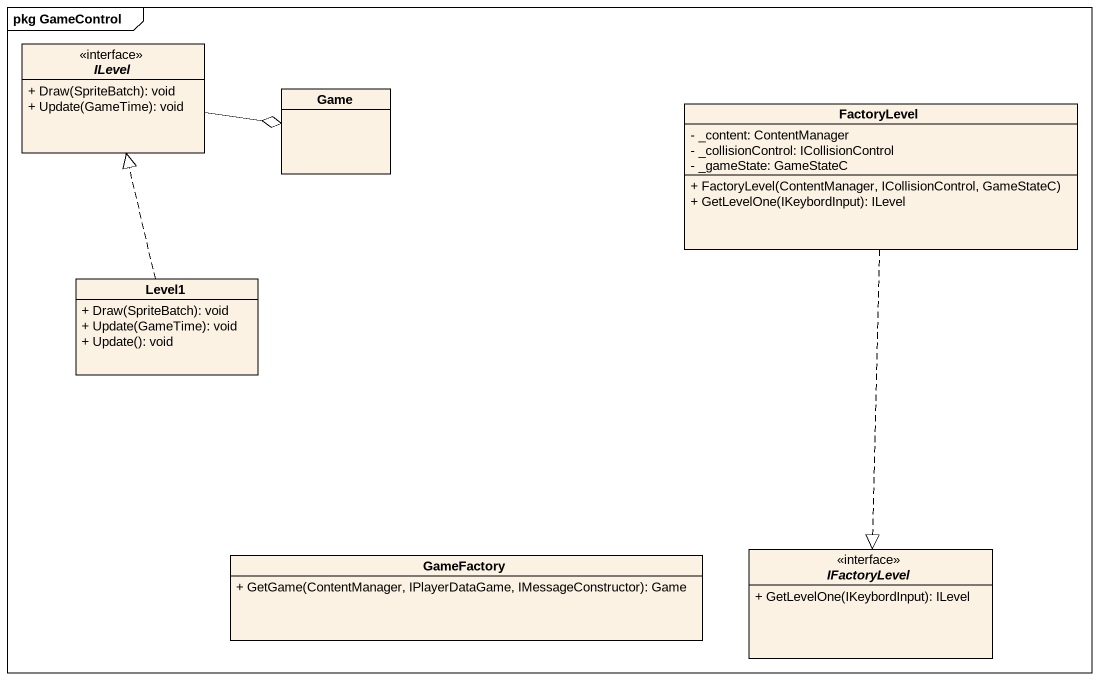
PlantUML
@startuml
mainframe pkg GameControl
hide circle
hide empty members
skinparam classAttributeIconSize 0
interface ILevel <<interface>> {
  + Draw(SpriteBatch): void
  + Update(GameTime): void
}
class Game
class FactoryLevel {
  - _content: ContentManager
  - _collisionControl: ICollisionControl
  - _gameState: GameStateC
  + FactoryLevel(ContentManager, ICollisionControl, GameStateC)
  + GetLevelOne(IKeybordInput): ILevel
}
class Level1 {
  + Draw(SpriteBatch): void
  + Update(GameTime): void
  + Update(): void
}
class GameFactory {
  + GetGame(ContentManager, IPlayerDataGame, IMessageConstructor): Game
}
interface IFactoryLevel <<interface>> {
  + GetLevelOne(IKeybordInput): ILevel
}
ILevel -right-o Game
FactoryLevel ..|> IFactoryLevel
Level1 .up.|> ILevel
@enduml
